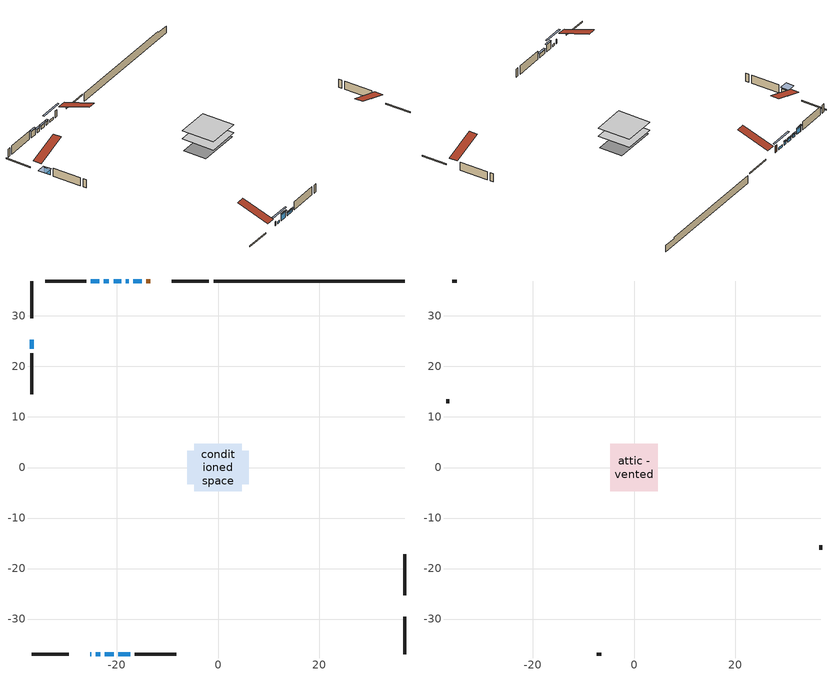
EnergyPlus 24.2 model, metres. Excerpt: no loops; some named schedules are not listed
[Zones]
conditioned space
 floor adiabatic (AdiabaticFloorConstruction): -4.71,-4.71 -4.71,4.71 4.71,4.71 4.71,-4.71 z0.76
 floor foundation (Slab1 construction): -6.1,-3.35 -6.1,3.35 6.1,3.35 6.1,-3.35 z-1.6
 wall outside (RimJoist1 construction): -1.81,36.91 -9.16,36.91 / -36.91,-36.91 -29.56,-36.91 / -36.91,36.91 -36.91,29.56 / 36.91,-36.91 36.91,-29.56 z0.76:1.06
 wall outside (AdiabaticWallConstruction 1): -13.44,36.91 -14.17,36.91 z0.76:2.79
 wall outside (AdiabaticWallConstruction): -25.29,-36.91 -25.08,-36.91 z0.76:1.98; -15.1,36.91 -16.73,36.91 / -24.15,-36.91 -23.34,-36.91 z0.76:1.35; -17.66,36.91 -18.25,36.91 / -19.17,36.91 -20.68,36.91 / -21.6,36.91 -22.6,36.91 / -19.75,-36.91 -17.36,-36.91 z0.76:1.75; -23.52,36.91 -25.15,36.91 z0.76:2.57; -22.41,-36.91 -20.68,-36.91 z0.76:2.79; -36.91,25.29 -36.91,23.51 z0.76:2.39
 wall outside (Wall1 construction): -26.08,36.91 -34.2,36.91 / -16.43,-36.91 -8.31,-36.91 / -36.91,22.58 -36.91,14.45 / 36.91,-25.29 36.91,-17.16 z0.76:3.2
 wall foundation (FoundationWall1 construction): -0.88,36.91,-1.6 -0.88,36.91,0.76 33.13,36.91,0.76 33.13,36.91,0.38 36.91,36.91,0.38 36.91,36.91,-1.6
 window (WindowConstruction 7): -25.29,-36.91 -25.08,-36.91 z0.76:1.98
 window (WindowConstruction 8): -15.1,36.91 -16.73,36.91 z0.76:1.35
 window (WindowConstruction 9): -24.15,-36.91 -23.34,-36.91 z0.76:1.35
 window (WindowConstruction): -17.66,36.91 -18.25,36.91 z0.76:1.75
 window (WindowConstruction 1): -19.17,36.91 -20.67,36.91 z0.76:1.75
 window (WindowConstruction 2): -21.6,36.91 -22.59,36.91 z0.76:1.75
 window (WindowConstruction 3): -23.52,36.91 -25.15,36.91 z0.76:2.56
 window (WindowConstruction 4): -22.41,-36.91 -20.68,-36.91 z0.76:2.79
 window (WindowConstruction 5): -19.75,-36.91 -17.36,-36.91 z0.76:1.75
 window (WindowConstruction 6): -36.91,25.29 -36.91,23.51 z0.76:2.38
 door (Door): -13.44,36.91 -14.17,36.91 z0.76:2.79
 ceiling adiabatic (AdiabaticFloorConstruction): 4.71,-4.71 4.71,4.71 -4.71,4.71 -4.71,-4.71 z0.76
attic - vented
 floor to conditioned space (Floor1 construction Reversed): -4.71,-4.71 -4.71,4.71 4.71,4.71 4.71,-4.71 z3.2
 wall outside (Wall2 construction): -35.13,36.91 -35.98,36.91 / -7.38,-36.91 -6.52,-36.91 / -36.91,13.52 -36.91,12.67 / 36.91,-16.23 36.91,-15.38 z0.76:3.2
 roof outside (Roof1 construction): -12.51,36.91,3.2 -12.51,27.74,6.25 -10.09,27.74,6.25 -10.09,36.91,3.2; -26.21,-36.91,3.2 -26.21,-27.74,6.25 -28.63,-27.74,6.25 -28.63,-36.91,3.2; -36.91,26.21,3.2 -27.74,26.21,6.25 -27.74,28.63,6.25 -36.91,28.63,3.2; 36.91,-26.21,3.2 27.74,-26.21,6.25 27.74,-28.63,6.25 36.91,-28.63,3.2
shading: -19.37,36.91 -12.46,36.91 -12.46,37.32 -19.37,37.32 z3.98; -20.7,-36.91 -26.79,-36.91 -26.79,-37.32 -20.7,-37.32 z3.98; -18.45,36.91 -17.46,36.91 -17.46,37.32 -18.45,37.32 z1.95; -20.88,36.91 -18.97,36.91 -18.97,37.32 -20.88,37.32 z1.95; -22.79,36.91 -21.4,36.91 -21.4,37.32 -22.79,37.32 z1.95; -25.35,36.91 -23.32,36.91 -23.32,37.32 -25.35,37.32 z2.77; -20.48,-36.91 -22.61,-36.91 -22.61,-37.32 -20.48,-37.32 z2.99; -17.16,-36.91 -19.95,-36.91 -19.95,-37.32 -17.16,-37.32 z1.95; -36.91,23.21 -36.91,25.58 -39.35,25.58 -39.35,23.21 z2.68
[Building]
Building 1: Terrain=Suburbs
[Site:Location]
Point Petre AUT_ON: Latitude {deg}=43.83; Longitude {deg}=-77.15; Time Zone {hr}=-5; Elevation {m}=79; Keep Site Location Information=Yes
[Site:GroundTemperature:Shallow]
3.7516, 1.80644, 1.65067, 2.57374, 6.27937, 9.96774, 13.1654, 15.191, 15.363, 13.7156, 10.5995, 7.02426
[Site:WaterMainsTemperature]
Calculation Method=Schedule; Temperature Schedule=mains temperature schedule
[Material] Roughness=Rough; Thermal Absorptance=0.9
Name | Thickness {m} | Conductivity {W/m-K} | Density {kg/m3} | Specific Heat {J/kg-K} | Solar Absorptance | Visible Absorptance
asphalt or fiberglass shingles | 0.00635 | 0.162714 | 1121.4 | 1465.45 | 0.4 | 0.4
ceiling loosefill ins | 0.0846667 | 0.0480833 | 16.02 | 1046.75 | 0.7 | 0.7
ceiling stud and cavity | 0.1397 | 0.0874721 | 65.682 | 1177.47 | 0.7 | 0.7
concrete 4.0 in. | 0.1016 | 1.803125 | 2242.8 | 837.4 | 0.7 | 0.7
concrete 8.0 in. | 0.2032 | 1.803125 | 2242.8 | 837.4 | 0.7 | 0.7
door material | 0.04445 | 0.053851 | 512.64 | 1214.23 | 0.7 | 0.7
exterior vertical ins | 0.047439 | 0.029427 | 32.04 | 1214.23 | 0.7 | 0.7
floor covering | 0.0127 | 0.0433444 | 54.468 | 1339.84 | 0.6 | 0.6
floor rigid ins; wall rigid ins 1 | 0.512978 | 0.029427 | 32.04 | 1214.23 | 0.7 | 0.7
floor stud and cavity | 0.1397 | 1.75129 | 37.0049 | 1207.88 | 0.7 | 0.7
furniture material conditioned space 1 | 0.1524 | 0.115458 | 640.8 | 1214.23 | 0.6 | 0.6
gypsum board | 0.0127 | 0.160291 | 801 | 837.4 | 0.6 | 0.6
gypsum board 1 | 0.0127 | 0.160291 | 801 | 837.4 | 0.7 | 0.7
osb sheathing 0.5 in. | 0.0127 | 0.115458 | 512.64 | 1214.23 | 0.7 | 0.7
osb sheathing 0.75 in. | 0.01905 | 0.115458 | 512.64 | 1214.23 | 0.7 | 0.7
osb sheathing 2.0 in. | 0.0508 | 0.115458 | 512.64 | 1214.23 | 0.7 | 0.7
rim joist rigid ins; wall rigid ins | 0.051816 | 0.029427 | 32.04 | 1214.23 | 0.7 | 0.7
rim joist stud and cavity | 0.0508 | 0.0385912 | 125.044 | 1163.47 | 0.6 | 0.6
slab rigid ins | 0.00025908 | 0.029427 | 32.04 | 1214.23 | 0.7 | 0.7
wall stud and cavity | 0.1397 | 0.191179 | 139.0536 | 1170.24 | 0.7 | 0.7
wall stud and cavity 1 | 0.0889 | 6.9971 | 50.32683 | 1063.81 | 0.6 | 0.6
wall stud and cavity 2 | 0.0889 | 0.380278 | 52.3479 | 1209.89 | 0.7 | 0.7
wall stud and cavity 3 | 0.0889 | 0.391764 | 83.0341 | 1211.67 | 0.7 | 0.7
wood siding | 0.0254 | 0.102417 | 544.68 | 1172.36 | 0.4 | 0.4
wood siding 1 | 0.00254 | 0.102417 | 544.68 | 1172.36 | 0.4 | 0.4
wood siding 2; wood siding 3; wood siding 4 | 0.0254 | 0.102417 | 544.68 | 1172.36 | 0.7 | 0.7
[WindowMaterial:SimpleGlazingSystem]
Name | U-Factor {W/m2-K} | Solar Heat Gain Coefficient
WindowMaterial | 2.97981 | 0.61
WindowMaterial 1 | 2.92303 | 0.66
WindowMaterial 2 | 2.941204 | 0.65
WindowMaterial 3 | 2.89181 | 0.69
WindowMaterial 4 | 2.97868 | 0.59
WindowMaterial 5 | 2.93212 | 0.65
WindowMaterial 6 | 2.89237 | 0.69
WindowMaterial 7 | 3.026374 | 0.54
WindowMaterial 8 | 2.98776 | 0.6
[Construction]
AdiabaticFloorConstruction: floor stud and cavity, floor rigid ins, osb sheathing 0.75 in., floor covering
AdiabaticWallConstruction: wood siding 3, wall rigid ins 1, wall stud and cavity 2, gypsum board
AdiabaticWallConstruction 1: wood siding 4, wall rigid ins 1, wall stud and cavity 2, gypsum board
Door: door material
Floor1 construction Reversed: gypsum board, ceiling stud and cavity, ceiling loosefill ins
FoundationWall1 construction: concrete 8.0 in., gypsum board 1
furniture construction conditioned space 1: furniture material conditioned space 1
PartitionWallConstruction: gypsum board, wall stud and cavity 3, gypsum board
RimJoist1 construction: wood siding 2, rim joist rigid ins, osb sheathing 2.0 in., rim joist stud and cavity
Roof1 construction: asphalt or fiberglass shingles
Slab1 construction: slab rigid ins, concrete 4.0 in.
Wall1 construction: wood siding, wall rigid ins, osb sheathing 0.5 in., wall stud and cavity, gypsum board
Wall2 construction: wood siding 1, wall stud and cavity 1
WindowConstruction: WindowMaterial
WindowConstruction 1: WindowMaterial 1
WindowConstruction 2: WindowMaterial 2
WindowConstruction 3: WindowMaterial 3
WindowConstruction 4: WindowMaterial 4
WindowConstruction 5: WindowMaterial 5
WindowConstruction 6: WindowMaterial 6
WindowConstruction 7: WindowMaterial 7
WindowConstruction 8; WindowConstruction 9: WindowMaterial 8
[Zone] Multiplier=1; Part of Total Floor Area=Yes
Name | Volume {m3}
attic - vented | 43.9541
conditioned space | 427.9
[Space]
Name | Zone | Volume {m3}
attic - vented 1 | attic - vented | 43.9541
conditioned space 1 | conditioned space | 427.9
[ZoneInfiltration:EffectiveLeakageArea]
infil attic - vented 1: Zone or Space=attic - vented 1; Schedule=Always On Discrete; Effective Air Leakage Area {cm2}=3221.82; Stack Coefficient=0.000382072; Wind Coefficient=1.32067e-05
[ZoneMixing]
whole house fan mix: Zone or Space=attic - vented; Schedule=Always On Continuous; Design Flow Rate Calculation Method=Flow/Zone; Design Flow Rate {m3/s}=0; Source Zone or Space=conditioned space
[SurfaceProperty:ExposedFoundationPerimeter]
Slab1: Exposed Perimeter Calculation Method=TotalExposedPerimeter; Total Exposed Perimeter {m}=37.795
[InternalMass] Zone or ZoneList=conditioned space; Space or SpaceList=conditioned space 1
Name | Construction | Surface Area {m2}
furniture mass conditioned space 1 | furniture construction conditioned space 1 | 68.1399
partition wall mass | PartitionWallConstruction | 170.35
[Lights]
interior lighting: Zone or ZoneList or Space or SpaceList=conditioned space 1; Schedule=interior lighting schedule; Design Level Calculation Method=LightingLevel; Lighting Level {W}=343.2; Return Air Fraction=0; Fraction Radiant=0.6; Fraction Visible=0.2; Fraction Replaceable=1
[People]
occupants: Zone or ZoneList or Space or SpaceList=conditioned space 1; Number of People Schedule=occupants schedule; Number of People Calculation Method=People; Number of People=3; Fraction Radiant=0.314171; Sensible Heat Fraction=0.56303; Activity Level Schedule=occupants activity schedule; Carbon Dioxide Generation Rate {m3/s-W}=0; Enable ASHRAE 55 Comfort Warnings=No; Mean Radiant Temperature Calculation Type=EnclosureAveraged
[ElectricEquipment] Zone or ZoneList or Space or SpaceList=conditioned space 1; Design Level Calculation Method=EquipmentLevel
Name | Schedule | Design Level {W} | Fraction Latent | Fraction Radiant | Fraction Lost
clothes dryer | clothes dryer schedule | 140.772 | 0.015 | 0.081 | 0.85
clothes washer | clothes washer schedule | 32.1985 | 0.03 | 0.162 | 0.7
cooking range | cooking range schedule | 215.147 | 0.08 | 0.432 | 0.2
dishwasher | dishwasher schedule | 66.8632 | 0.3 | 0.18 | 0.4
fridge | fridge schedule | 72.9452 | 0 | 0.6 | 0
mech vent house fan | mech vent house fan schedule | 24.01 | 0 | 0 | 0.5
mech vent house fan cfis | mech vent house fan cfis schedule | 0 | 0 | 0 | 0
misc plug loads | misc plug loads schedule | 494.7 | 0.045 | 0.513 | 0.1
whole house fan | Always On Discrete | 0 | 0 | 0 | 1
[OtherEquipment] Zone or ZoneList or Space or SpaceList=conditioned space 1; Design Level Calculation Method=EquipmentLevel
Name | Fuel Type | Schedule | Design Level {W} | Fraction Latent | Fraction Radiant | Fraction Lost
clothes dryer 1 | Electricity | clothes dryer schedule | 0 | 0.015 | 0.081 | 0.85
cooking range 1 | Electricity | cooking range schedule | 0 | 0.08 | 0.432 | 0.2
general water use latent | None | general water use schedule | 62.594 | 1 | 0 | 0
general water use sensible | None | general water use schedule | -61.6891 | 0 | 0.6 | 0
mech vent house fan latent load | None | Always On Discrete | 0 | 1 | 0 | 0
mech vent house fan sensible load | None | Always On Discrete | 0 | 0 | 0 | 0
water heater energy adjustment1 | FuelOilNo2 | Always On Discrete | 0.01 | 0 | 0 | 1
[ZoneInfiltration:DesignFlowRate] Zone or ZoneList or Space or SpaceList=conditioned space 1; Schedule=Always On Discrete; Design Flow Rate Calculation Method=Flow/Zone; Design Flow Rate {m3/s}=0
infil flow; natural vent flow; whole house fan flow
[AvailabilityManager:Scheduled]
central ac and furnace airloop Availability Manager: Schedule=Always On Discrete
[Foundation:Kiva]
Foundation Kiva 1: Initial Indoor Air Temperature {C}=18; Wall Height Above Grade {m}=0.760019; Wall Depth Below Slab {m}=0.2032; Custom Block Material Name 1=exterior vertical ins; Custom Block Depth 1 {m}=2.36001; Custom Block X Position 1 {m}=0.2159; Custom Block Z Position 1 {m}=0
[Foundation:Kiva:Settings]
Soil Conductivity {W/m-K}=0.849921; Soil Density {kg/m3}=1842.3; Soil Specific Heat {J/kg-K}=418.7; Ground Solar Absorptivity=0.9; Ground Thermal Absorptivity=0.9; Ground Surface Roughness {m}=0.03; Far-Field Width {m}=40; Deep-Ground Boundary Condition=ZeroFlux; Deep-Ground Depth {m}=40; Minimum Cell Dimension {m}=0.2; Maximum Cell Growth Coefficient=3; Simulation Timestep=Timestep
[Exterior:Lights]
exterior lighting: Schedule=exterior lighting schedule; Design Level {W}=75.6
[EnergyManagementSystem:GlobalVariable]
central_ac_and_furnace_airloop_Fan_RTF
infil_program_Qfan
infil_program_Qinf
natural_vent_program_Qnv
natural_vent_program_Qwhf
[EnergyManagementSystem:Sensor]
Name | Output:Variable or Output:Meter Index Key | Output:Variable or Output:Meter
airflow_gain | infil flow | Infiltration Sensible Heat Gain Energy
airflow_gain_1 | natural vent flow | Infiltration Sensible Heat Gain Energy
airflow_gain_2 | whole house fan flow | Infiltration Sensible Heat Gain Energy
airflow_loss | infil flow | Infiltration Sensible Heat Loss Energy
airflow_loss_1 | natural vent flow | Infiltration Sensible Heat Loss Energy
airflow_loss_2 | whole house fan flow | Infiltration Sensible Heat Loss Energy
clg_load_cond |  | Cooling:EnergyTransfer:Zone:CONDITIONED SPACE
clg_sp_s; clg_sp_s_1 | cooling setpoint | Schedule Value
clothes_dryer_exhaust_0_sch_s | clothes dryer exhaust 0 schedule | Schedule Value
cool_season | cooling season schedule | Schedule Value
htg_load_cond |  | Heating:EnergyTransfer:Zone:CONDITIONED SPACE
htg_sp_s; htg_sp_s_1 | heating setpoint | Schedule Value
ig_ee_conv | clothes dryer | Electric Equipment Convective Heating Energy
ig_ee_conv_2 | cooking range | Electric Equipment Convective Heating Energy
ig_ee_conv_4 | fridge | Electric Equipment Convective Heating Energy
ig_ee_conv_5 | misc plug loads | Electric Equipment Convective Heating Energy
ig_ee_conv_6 | whole house fan | Electric Equipment Convective Heating Energy
ig_ee_rad | clothes dryer | Electric Equipment Radiant Heating Energy
ig_ee_rad_2 | cooking range | Electric Equipment Radiant Heating Energy
ig_ee_rad_4 | fridge | Electric Equipment Radiant Heating Energy
ig_ee_rad_5 | misc plug loads | Electric Equipment Radiant Heating Energy
ig_ee_rad_6 | whole house fan | Electric Equipment Radiant Heating Energy
ig_lgt_conv | interior lighting | Lights Convective Heating Energy
ig_lgt_rad | interior lighting | Lights Radiant Heating Energy
ig_lgt_vis | interior lighting | Lights Visible Radiation Heating Energy
ig_oe_conv | clothes dryer 1 | Other Equipment Convective Heating Energy
ig_oe_conv_1 | cooking range 1 | Other Equipment Convective Heating Energy
ig_oe_conv_2 | general water use latent | Other Equipment Convective Heating Energy
ig_oe_conv_3 | general water use sensible | Other Equipment Convective Heating Energy
ig_oe_conv_4 | water heater energy adjustment1 | Other Equipment Convective Heating Energy
ig_oe_rad | clothes dryer 1 | Other Equipment Radiant Heating Energy
ig_oe_rad_1 | cooking range 1 | Other Equipment Radiant Heating Energy
ig_oe_rad_2 | general water use latent | Other Equipment Radiant Heating Energy
ig_oe_rad_3 | general water use sensible | Other Equipment Radiant Heating Energy
ig_oe_rad_4 | water heater energy adjustment1 | Other Equipment Radiant Heating Energy
ig_ppl_conv | occupants | People Convective Heating Energy
ig_ppl_rad | occupants | People Radiant Heating Energy
im_conv | furniture mass conditioned space 1 | Surface Inside Face Convection Heat Gain Energy
im_conv_1 | partition wall mass | Surface Inside Face Convection Heat Gain Energy
im_ig | furniture mass conditioned space 1 | Surface Inside Face Internal Gains Radiation Heat Gain Energy
im_ig_1 | partition wall mass | Surface Inside Face Internal Gains Radiation Heat Gain Energy
im_lgt | furniture mass conditioned space 1 | Surface Inside Face Lights Radiation Heat Gain Energy
im_lgt_1 | partition wall mass | Surface Inside Face Lights Radiation Heat Gain Energy
im_sol | furniture mass conditioned space 1 | Surface Inside Face Solar Radiation Heat Gain Energy
im_sol_1 | partition wall mass | Surface Inside Face Solar Radiation Heat Gain Energy
im_surf | furniture mass conditioned space 1 | Surface Inside Face Net Surface Thermal Radiation Heat Gain Energy
im_surf_1 | partition wall mass | Surface Inside Face Net Surface Thermal Radiation Heat Gain Energy
mv_conv | mech vent house fan | Electric Equipment Convective Heating Energy
mv_conv_1 | mech vent house fan cfis | Electric Equipment Convective Heating Energy
mv_conv_2 | mech vent house fan latent load | Other Equipment Convective Heating Energy
mv_conv_3 | mech vent house fan sensible load | Other Equipment Convective Heating Energy
mv_rad | mech vent house fan | Electric Equipment Radiant Heating Energy
mv_rad_1 | mech vent house fan cfis | Electric Equipment Radiant Heating Energy
mv_rad_2 | mech vent house fan latent load | Other Equipment Radiant Heating Energy
mv_rad_3 | mech vent house fan sensible load | Other Equipment Radiant Heating Energy
natural_vent_s | natural vent schedule | Schedule Value
out_pb_s |  | Site Outdoor Air Barometric Pressure
out_wt_s |  | Site Outdoor Air Humidity Ratio
site_vw_s |  | Site Wind Speed
ss_back_out | Window1 | Surface Window Shortwave from Zone Back Out Window Heat Transfer Rate
ss_back_out_1 | Window10 | Surface Window Shortwave from Zone Back Out Window Heat Transfer Rate
ss_back_out_2 | Window12 | Surface Window Shortwave from Zone Back Out Window Heat Transfer Rate
ss_back_out_3 | Window2 | Surface Window Shortwave from Zone Back Out Window Heat Transfer Rate
ss_back_out_4 | Window3 | Surface Window Shortwave from Zone Back Out Window Heat Transfer Rate
ss_back_out_5 | Window4 | Surface Window Shortwave from Zone Back Out Window Heat Transfer Rate
ss_back_out_6 | Window5 | Surface Window Shortwave from Zone Back Out Window Heat Transfer Rate
ss_back_out_7 | Window6 | Surface Window Shortwave from Zone Back Out Window Heat Transfer Rate
ss_back_out_8 | Window7 | Surface Window Shortwave from Zone Back Out Window Heat Transfer Rate
ss_back_out_9 | Window9 | Surface Window Shortwave from Zone Back Out Window Heat Transfer Rate
ss_conv | Door1 | Surface Inside Face Convection Heat Gain Energy
ss_conv_1 | Window1 | Surface Inside Face Convection Heat Gain Energy
ss_conv_10 | Window9 | Surface Inside Face Convection Heat Gain Energy
ss_conv_2 | Window10 | Surface Inside Face Convection Heat Gain Energy
ss_conv_3 | Window12 | Surface Inside Face Convection Heat Gain Energy
ss_conv_4 | Window2 | Surface Inside Face Convection Heat Gain Energy
ss_conv_5 | Window3 | Surface Inside Face Convection Heat Gain Energy
ss_conv_6 | Window4 | Surface Inside Face Convection Heat Gain Energy
ss_conv_7 | Window5 | Surface Inside Face Convection Heat Gain Energy
ss_conv_8 | Window6 | Surface Inside Face Convection Heat Gain Energy
ss_conv_9 | Window7 | Surface Inside Face Convection Heat Gain Energy
ss_ig | Door1 | Surface Inside Face Internal Gains Radiation Heat Gain Energy
ss_ig_1 | Window1 | Surface Inside Face Internal Gains Radiation Heat Gain Energy
ss_ig_10 | Window9 | Surface Inside Face Internal Gains Radiation Heat Gain Energy
ss_ig_2 | Window10 | Surface Inside Face Internal Gains Radiation Heat Gain Energy
ss_ig_3 | Window12 | Surface Inside Face Internal Gains Radiation Heat Gain Energy
ss_ig_4 | Window2 | Surface Inside Face Internal Gains Radiation Heat Gain Energy
ss_ig_5 | Window3 | Surface Inside Face Internal Gains Radiation Heat Gain Energy
ss_ig_6 | Window4 | Surface Inside Face Internal Gains Radiation Heat Gain Energy
ss_ig_7 | Window5 | Surface Inside Face Internal Gains Radiation Heat Gain Energy
ss_ig_8 | Window6 | Surface Inside Face Internal Gains Radiation Heat Gain Energy
ss_ig_9 | Window7 | Surface Inside Face Internal Gains Radiation Heat Gain Energy
ss_lgt | Door1 | Surface Inside Face Lights Radiation Heat Gain Energy
ss_sol | Door1 | Surface Inside Face Solar Radiation Heat Gain Energy
ss_surf | Door1 | Surface Inside Face Net Surface Thermal Radiation Heat Gain Energy
ss_surf_1 | Window1 | Surface Inside Face Net Surface Thermal Radiation Heat Gain Energy
ss_surf_10 | Window9 | Surface Inside Face Net Surface Thermal Radiation Heat Gain Energy
ss_surf_2 | Window10 | Surface Inside Face Net Surface Thermal Radiation Heat Gain Energy
ss_surf_3 | Window12 | Surface Inside Face Net Surface Thermal Radiation Heat Gain Energy
ss_surf_4 | Window2 | Surface Inside Face Net Surface Thermal Radiation Heat Gain Energy
ss_surf_5 | Window3 | Surface Inside Face Net Surface Thermal Radiation Heat Gain Energy
ss_surf_6 | Window4 | Surface Inside Face Net Surface Thermal Radiation Heat Gain Energy
ss_surf_7 | Window5 | Surface Inside Face Net Surface Thermal Radiation Heat Gain Energy
ss_surf_8 | Window6 | Surface Inside Face Net Surface Thermal Radiation Heat Gain Energy
ss_surf_9 | Window7 | Surface Inside Face Net Surface Thermal Radiation Heat Gain Energy
ss_trans_in | Window1 | Surface Window Transmitted Solar Radiation Rate
ss_trans_in_1 | Window10 | Surface Window Transmitted Solar Radiation Rate
ss_trans_in_2 | Window12 | Surface Window Transmitted Solar Radiation Rate
ss_trans_in_3 | Window2 | Surface Window Transmitted Solar Radiation Rate
ss_trans_in_4 | Window3 | Surface Window Transmitted Solar Radiation Rate
ss_trans_in_5 | Window4 | Surface Window Transmitted Solar Radiation Rate
ss_trans_in_6 | Window5 | Surface Window Transmitted Solar Radiation Rate
ss_trans_in_7 | Window6 | Surface Window Transmitted Solar Radiation Rate
ss_trans_in_8 | Window7 | Surface Window Transmitted Solar Radiation Rate
ss_trans_in_9 | Window9 | Surface Window Transmitted Solar Radiation Rate
ss_trans_out | Window1 | Surface Inside Face Initial Transmitted Diffuse Transmitted Out Window Solar Radiation Rate
ss_trans_out_1 | Window10 | Surface Inside Face Initial Transmitted Diffuse Transmitted Out Window Solar Radiation Rate
ss_trans_out_2 | Window12 | Surface Inside Face Initial Transmitted Diffuse Transmitted Out Window Solar Radiation Rate
ss_trans_out_3 | Window2 | Surface Inside Face Initial Transmitted Diffuse Transmitted Out Window Solar Radiation Rate
ss_trans_out_4 | Window3 | Surface Inside Face Initial Transmitted Diffuse Transmitted Out Window Solar Radiation Rate
ss_trans_out_5 | Window4 | Surface Inside Face Initial Transmitted Diffuse Transmitted Out Window Solar Radiation Rate
ss_trans_out_6 | Window5 | Surface Inside Face Initial Transmitted Diffuse Transmitted Out Window Solar Radiation Rate
ss_trans_out_7 | Window6 | Surface Inside Face Initial Transmitted Diffuse Transmitted Out Window Solar Radiation Rate
ss_trans_out_8 | Window7 | Surface Inside Face Initial Transmitted Diffuse Transmitted Out Window Solar Radiation Rate
ss_trans_out_9 | Window9 | Surface Inside Face Initial Transmitted Diffuse Transmitted Out Window Solar Radiation Rate
s_conv | Floor1 | Surface Inside Face Convection Heat Gain Energy
s_conv_1 | FoundationWall1 | Surface Inside Face Convection Heat Gain Energy
s_conv_10 | Wall1:180 | Surface Inside Face Convection Heat Gain Energy
s_conv_11 | Wall1:270 | Surface Inside Face Convection Heat Gain Energy
s_conv_12 | Wall1:90 | Surface Inside Face Convection Heat Gain Energy
s_conv_2 | inferred conditioned ceiling | Surface Inside Face Convection Heat Gain Energy
s_conv_3 | inferred conditioned floor | Surface Inside Face Convection Heat Gain Energy
s_conv_4 | RimJoist1:0 | Surface Inside Face Convection Heat Gain Energy
s_conv_5 | RimJoist1:180 | Surface Inside Face Convection Heat Gain Energy
s_conv_6 | RimJoist1:270 | Surface Inside Face Convection Heat Gain Energy
s_conv_7 | RimJoist1:90 | Surface Inside Face Convection Heat Gain Energy
s_conv_8 | Slab1 | Surface Inside Face Convection Heat Gain Energy
s_conv_9 | Wall1:0 | Surface Inside Face Convection Heat Gain Energy
s_ig | Floor1 | Surface Inside Face Internal Gains Radiation Heat Gain Energy
s_ig_1 | FoundationWall1 | Surface Inside Face Internal Gains Radiation Heat Gain Energy
s_ig_10 | Wall1:180 | Surface Inside Face Internal Gains Radiation Heat Gain Energy
s_ig_11 | Wall1:270 | Surface Inside Face Internal Gains Radiation Heat Gain Energy
s_ig_12 | Wall1:90 | Surface Inside Face Internal Gains Radiation Heat Gain Energy
s_ig_2 | inferred conditioned ceiling | Surface Inside Face Internal Gains Radiation Heat Gain Energy
s_ig_3 | inferred conditioned floor | Surface Inside Face Internal Gains Radiation Heat Gain Energy
s_ig_4 | RimJoist1:0 | Surface Inside Face Internal Gains Radiation Heat Gain Energy
s_ig_5 | RimJoist1:180 | Surface Inside Face Internal Gains Radiation Heat Gain Energy
s_ig_6 | RimJoist1:270 | Surface Inside Face Internal Gains Radiation Heat Gain Energy
s_ig_7 | RimJoist1:90 | Surface Inside Face Internal Gains Radiation Heat Gain Energy
s_ig_8 | Slab1 | Surface Inside Face Internal Gains Radiation Heat Gain Energy
s_ig_9 | Wall1:0 | Surface Inside Face Internal Gains Radiation Heat Gain Energy
s_lgt | Floor1 | Surface Inside Face Lights Radiation Heat Gain Energy
s_lgt_1 | FoundationWall1 | Surface Inside Face Lights Radiation Heat Gain Energy
s_lgt_10 | Wall1:180 | Surface Inside Face Lights Radiation Heat Gain Energy
s_lgt_11 | Wall1:270 | Surface Inside Face Lights Radiation Heat Gain Energy
s_lgt_12 | Wall1:90 | Surface Inside Face Lights Radiation Heat Gain Energy
s_lgt_2 | inferred conditioned ceiling | Surface Inside Face Lights Radiation Heat Gain Energy
s_lgt_3 | inferred conditioned floor | Surface Inside Face Lights Radiation Heat Gain Energy
s_lgt_4 | RimJoist1:0 | Surface Inside Face Lights Radiation Heat Gain Energy
